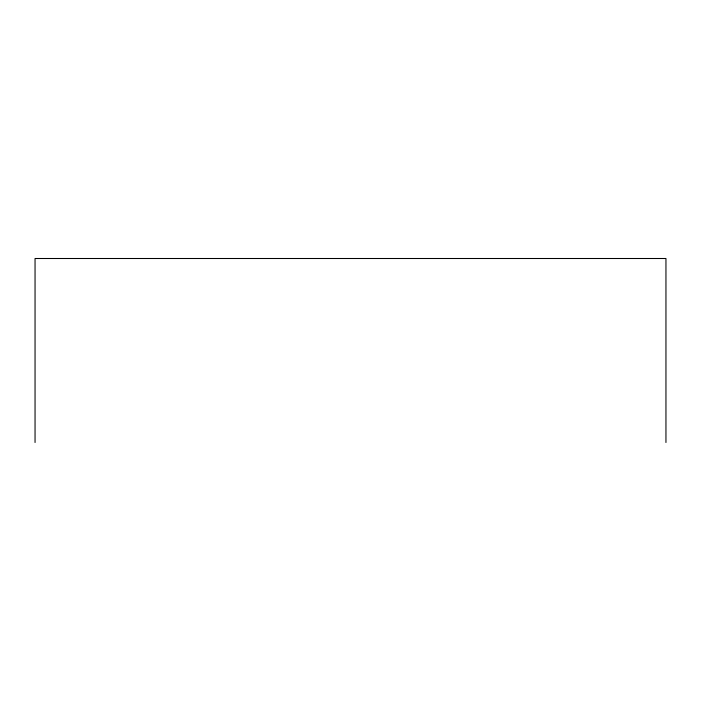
<?xml version="1.0" encoding="UTF-8"?>
<svg xmlns="http://www.w3.org/2000/svg" width="701" height="701" viewBox="0 0 701 701"><rect width="100%" height="100%" fill="white"/><g stroke="black" fill="none" stroke-linecap="round" stroke-linejoin="round"><path stroke-width="1.05" d="M665.95 442.497L665.95 258.503L35.05 258.503L35.05 442.497"/></g></svg>
